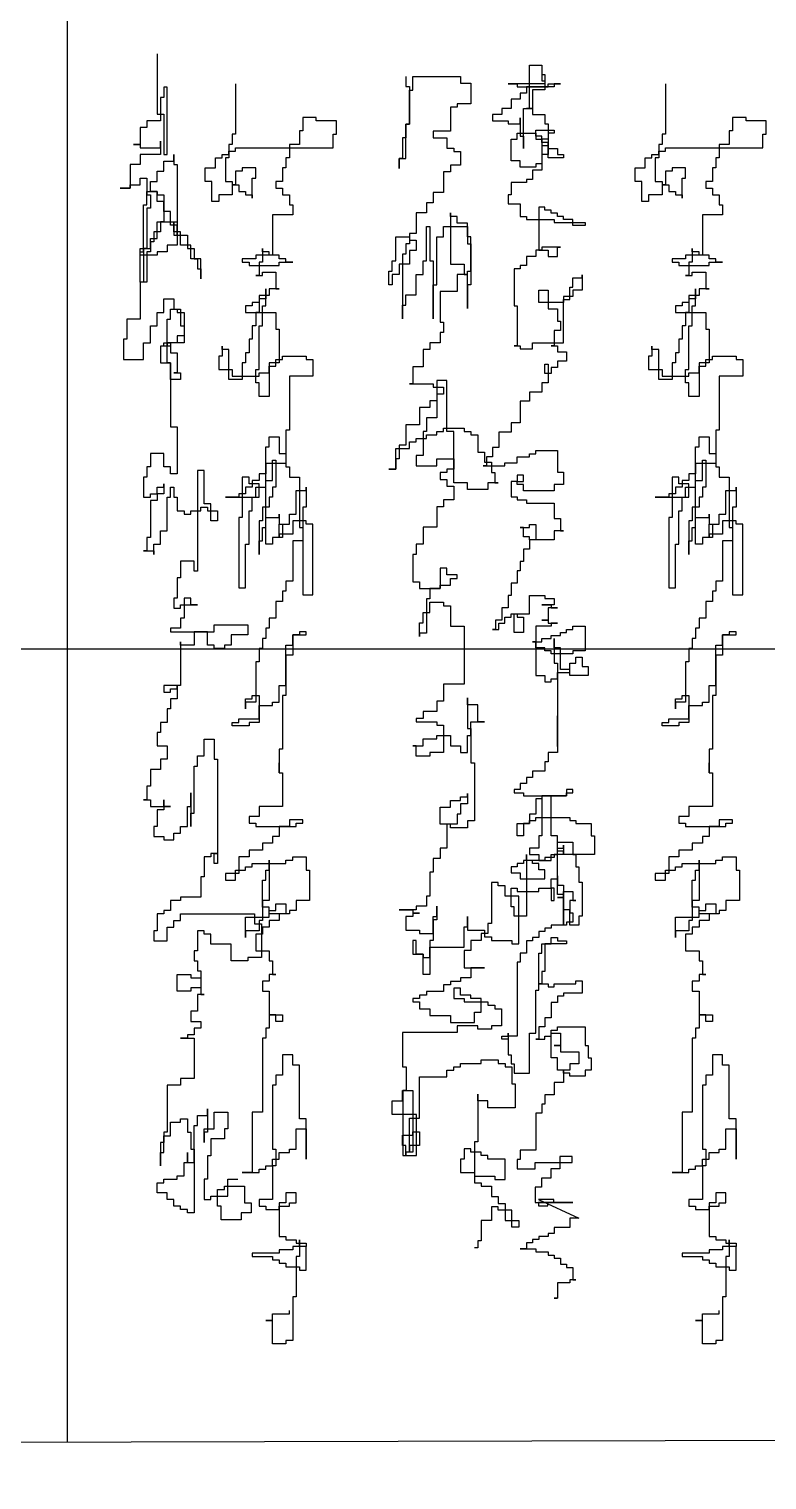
# Model space of a CAD drawing. Extents: x 225307 to 340959, y 27372 to 84205.
# Drawn here: x 324421 to 325383, y 73647 to 75539 of the extents above; entities that cross this region are included whole.
import ezdxf

# ---------------------------------------------------------------- set-up
doc = ezdxf.new("R2010")
doc.units = 0
doc.header["$MEASUREMENT"] = 0
doc.layers.get('0').update_dxf_attribs({"linetype": 'CONTINUOUS'})
doc.layers.add('PH', color=8, linetype='CONTINUOUS')
doc.layers.add('道路', color=3, linetype='CONTINUOUS')

msp = doc.modelspace()

# ---------------------------------------------------------------- linework, layer by layer
at = {"color": 251}
for points in [[(324587.9, 75506.7), (324587.9, 75427.9), (324596.7, 75427.9), (324596.7, 75375.3), (324601, 75375.3), (324601, 75462.9), (324596.7, 75462.9), (324596.7, 75449.8), (324592.3, 75449.8), (324592.3, 75419.1), (324574.7, 75419.1), (324574.7, 75410.3), (324566, 75410.3), (324566, 75388.4), (324557.2, 75388.4), (324566, 75388.4), (324566, 75384.1), (324592.3, 75384.1), (324592.3, 75392.8), (324592.3, 75375.3), (324566, 75375.3), (324566, 75362.2), (324552.8, 75362.2), (324552.8, 75331.5), (324539.7, 75331.5), (324552.8, 75331.5), (324552.8, 75335.9), (324566, 75335.9), (324566, 75344.6), (324574.7, 75344.6), (324574.7, 75322.7), (324579.1, 75322.7), (324579.1, 75305.2), (324574.7, 75305.2), (324574.7, 75252.7), (324570.3, 75252.7), (324570.3, 75208.9), (324566, 75208.9), (324566, 75248.3), (324570.3, 75248.3), (324570.3, 75309.6), (324574.7, 75309.6), (324574.7, 75327.1), (324579.1, 75327.1), (324579.1, 75340.3), (324587.9, 75340.3), (324587.9, 75353.4), (324596.7, 75353.4), (324596.7, 75366.5), (324609.8, 75366.5), (324609.8, 75375.3), (324609.8, 75362.2), (324614.2, 75362.2), (324614.2, 75257), (324601, 75257), (324601, 75248.3), (324587.9, 75248.3), (324587.9, 75243.9), (324566, 75243.9), (324566, 75252.7), (324579.1, 75252.7), (324579.1, 75265.8), (324587.9, 75265.8), (324587.9, 75287.7), (324614.2, 75287.7), (324614.2, 75270.2), (324627.3, 75270.2), (324627.3, 75252.7), (324636.1, 75252.7), (324636.1, 75239.5), (324640.5, 75239.5), (324640.5, 75226.4), (324644.9, 75226.4), (324644.9, 75213.2), (324644.9, 75239.5), (324631.7, 75239.5), (324631.7, 75257), (324618.6, 75257), (324618.6, 75274.6), (324609.8, 75274.6), (324609.8, 75287.7), (324609.8, 75270.2), (324614.2, 75270.2), (324614.2, 75283.3), (324605.4, 75283.3), (324605.4, 75300.8), (324596.7, 75300.8), (324596.7, 75314), (324587.9, 75314), (324587.9, 75327.1), (324579.1, 75327.1), (324587.9, 75327.1), (324587.9, 75322.7), (324596.7, 75322.7), (324596.7, 75287.7), (324592.3, 75287.7), (324592.3, 75274.6), (324583.5, 75274.6), (324583.5, 75261.4), (324579.1, 75261.4), (324579.1, 75248.3), (324574.7, 75248.3), (324574.7, 75208.9), (324566, 75208.9), (324566, 75160.7), (324548.4, 75160.7), (324548.4, 75134.4), (324544, 75134.4), (324544, 75108.1), (324570.3, 75108.1), (324570.3, 75130), (324579.1, 75130), (324579.1, 75151.9), (324587.9, 75151.9), (324587.9, 75169.4), (324596.7, 75169.4), (324596.7, 75187), (324609.8, 75187), (324609.8, 75173.8), (324618.6, 75173.8), (324618.6, 75151.9), (324623, 75151.9), (324623, 75138.8), (324614.2, 75138.8), (324614.2, 75130), (324605.4, 75130), (324605.4, 75125.6), (324596.7, 75125.6), (324596.7, 75130), (324605.4, 75130), (324605.4, 75116.9), (324614.2, 75116.9), (324614.2, 75090.6), (324609.8, 75090.6), (324618.6, 75090.6), (324618.6, 75081.8), (324605.4, 75081.8), (324605.4, 75103.7), (324601, 75103.7), (324601, 75160.7), (324605.4, 75160.7), (324605.4, 75173.8), (324614.2, 75173.8), (324614.2, 75169.4), (324623, 75169.4), (324623, 75130), (324601, 75130), (324601, 75125.6), (324592.3, 75125.6), (324592.3, 75103.7), (324605.4, 75103.7), (324605.4, 75020.5), (324614.2, 75020.5), (324614.2, 74959.2), (324605.4, 74959.2), (324605.4, 74968), (324596.7, 74968), (324596.7, 74985.5), (324579.1, 74985.5), (324579.1, 74968), (324574.7, 74968), (324574.7, 74954.8), (324570.3, 74954.8), (324570.3, 74928.5), (324579.1, 74928.5), (324579.1, 74932.9), (324587.9, 74932.9), (324587.9, 74941.7), (324596.7, 74941.7), (324596.7, 74946.1), (324596.7, 74932.9), (324587.9, 74932.9), (324587.9, 74924.2), (324579.1, 74924.2), (324579.1, 74876), (324574.7, 74876), (324574.7, 74858.5), (324570.3, 74858.5), (324583.5, 74858.5), (324583.5, 74854.1), (324583.5, 74867.2), (324592.3, 74867.2), (324592.3, 74884.7), (324601, 74884.7), (324601, 74928.5), (324605.4, 74928.5), (324605.4, 74941.7), (324609.8, 74941.7), (324609.8, 74928.5), (324614.2, 74928.5), (324614.2, 74911), (324623, 74911), (324623, 74906.6), (324631.7, 74906.6), (324631.7, 74911), (324644.9, 74911), (324644.9, 74915.4), (324653.6, 74915.4), (324653.6, 74911), (324666.8, 74911), (324666.8, 74897.9), (324658, 74897.9), (324658, 74919.8), (324649.3, 74919.8), (324649.3, 74963.6), (324640.5, 74963.6), (324640.5, 74832.2), (324636.1, 74832.2), (324636.1, 74845.3), (324618.6, 74845.3), (324618.6, 74823.4), (324614.2, 74823.4), (324614.2, 74797.1), (324609.8, 74797.1), (324609.8, 74784), (324618.6, 74784), (324618.6, 74788.4), (324640.5, 74788.4), (324631.7, 74788.4), (324631.7, 74797.1), (324623, 74797.1), (324623, 74770.9), (324618.6, 74770.9), (324618.6, 74757.7), (324605.4, 74757.7), (324605.4, 74753.3), (324662.4, 74753.3), (324662.4, 74762.1), (324706.2, 74762.1), (324706.2, 74749), (324684.3, 74749), (324684.3, 74735.8), (324675.6, 74735.8), (324675.6, 74731.4), (324662.4, 74731.4), (324662.4, 74735.8), (324653.6, 74735.8), (324653.6, 74753.3), (324636.1, 74753.3), (324636.1, 74735.8), (324618.6, 74735.8), (324618.6, 74740.2), (324618.6, 74683.3), (324596.7, 74683.3), (324596.7, 74674.5), (324605.4, 74674.5), (324605.4, 74678.9), (324614.2, 74678.9), (324614.2, 74683.3), (324614.2, 74665.7), (324605.4, 74665.7), (324605.4, 74652.6), (324601, 74652.6), (324601, 74635.1), (324592.3, 74635.1), (324592.3, 74621.9), (324587.9, 74621.9), (324587.9, 74604.4), (324601, 74604.4), (324601, 74586.9), (324592.3, 74586.9), (324592.3, 74573.8), (324579.1, 74573.8), (324579.1, 74551.9), (324574.7, 74551.9), (324574.7, 74534.3), (324570.3, 74534.3), (324579.1, 74534.3), (324579.1, 74525.6), (324605.4, 74525.6), (324596.7, 74525.6), (324596.7, 74534.3), (324596.7, 74521.2), (324587.9, 74521.2), (324587.9, 74499.3), (324583.5, 74499.3), (324583.5, 74486.2), (324596.7, 74486.2), (324596.7, 74481.8), (324609.8, 74481.8), (324609.8, 74490.5), (324618.6, 74490.5), (324618.6, 74499.3), (324627.3, 74499.3), (324627.3, 74525.6), (324631.7, 74525.6), (324631.7, 74543.1), (324631.7, 74499.3), (324631.7, 74516.8), (324636.1, 74516.8), (324636.1, 74578.1), (324640.5, 74578.1), (324640.5, 74591.3), (324649.3, 74591.3), (324649.3, 74613.2), (324662.4, 74613.2), (324662.4, 74586.9), (324666.8, 74586.9), (324666.8, 74451.1), (324662.4, 74451.1), (324662.4, 74464.3), (324666.8, 74464.3), (324658, 74464.3), (324658, 74459.9), (324649.3, 74459.9), (324649.3, 74433.6), (324644.9, 74433.6), (324644.9, 74407.3), (324618.6, 74407.3), (324618.6, 74402.9), (324605.4, 74402.9), (324605.4, 74389.8), (324596.7, 74389.8), (324596.7, 74385.4), (324587.9, 74385.4), (324587.9, 74363.5), (324583.5, 74363.5), (324583.5, 74350.4), (324601, 74350.4), (324601, 74367.9), (324609.8, 74367.9), (324609.8, 74376.7), (324618.6, 74376.7), (324618.6, 74385.4), (324715, 74385.4), (324715, 74372.3), (324723.8, 74372.3), (324723.8, 74328.5), (324706.2, 74328.5), (324706.2, 74324.1), (324684.3, 74324.1), (324684.3, 74346), (324658, 74346), (324658, 74359.1), (324649.3, 74359.1), (324649.3, 74363.5), (324640.5, 74363.5), (324640.5, 74337.2), (324636.1, 74337.2), (324636.1, 74324.1), (324640.5, 74324.1), (324640.5, 74311), (324644.9, 74311), (324644.9, 74289.1), (324631.7, 74289.1), (324631.7, 74284.7), (324614.2, 74284.7), (324614.2, 74306.6), (324631.7, 74306.6), (324631.7, 74302.2), (324644.9, 74302.2), (324644.9, 74280.3), (324649.3, 74280.3), (324640.5, 74280.3), (324640.5, 74258.4), (324631.7, 74258.4), (324631.7, 74245.3), (324644.9, 74245.3), (324644.9, 74236.5), (324636.1, 74236.5), (324636.1, 74227.7), (324627.3, 74227.7), (324627.3, 74223.4), (324618.6, 74223.4), (324636.1, 74223.4), (324636.1, 74170.8), (324618.6, 74170.8), (324618.6, 74162), (324601, 74162), (324601, 74100.7), (324596.7, 74100.7), (324596.7, 74087.6), (324592.3, 74087.6), (324592.3, 74056.9), (324592.3, 74074.4), (324596.7, 74074.4), (324596.7, 74096.3), (324605.4, 74096.3), (324605.4, 74113.9), (324618.6, 74113.9), (324618.6, 74118.2), (324627.3, 74118.2), (324627.3, 74100.7), (324631.7, 74100.7), (324631.7, 74078.8), (324636.1, 74078.8), (324636.1, 73995.6), (324627.3, 73995.6), (324627.3, 74000), (324618.6, 74000), (324618.6, 74004.4), (324609.8, 74004.4), (324609.8, 74013.1), (324601, 74013.1), (324601, 74021.9), (324587.9, 74021.9), (324587.9, 74035), (324596.7, 74035), (324596.7, 74039.4), (324614.2, 74039.4), (324614.2, 74043.8), (324623, 74043.8), (324623, 74061.3), (324627.3, 74061.3), (324627.3, 74074.4), (324627.3, 74061.3), (324636.1, 74061.3), (324636.1, 74109.5), (324640.5, 74109.5), (324640.5, 74122.6), (324653.6, 74122.6), (324653.6, 74131.4), (324653.6, 74100.7), (324649.3, 74100.7), (324649.3, 74087.6), (324649.3, 74105.1), (324662.4, 74105.1), (324662.4, 74127), (324679.9, 74127), (324679.9, 74105.1), (324675.6, 74105.1), (324675.6, 74092), (324658, 74092), (324658, 74070.1), (324653.6, 74070.1), (324653.6, 74039.4), (324649.3, 74039.4), (324649.3, 74013.1), (324658, 74013.1), (324658, 74017.5), (324666.8, 74017.5), (324666.8, 74026.3), (324675.6, 74026.3), (324675.6, 74030.6), (324701.9, 74030.6), (324701.9, 74008.7), (324710.6, 74008.7), (324710.6, 73995.6), (324697.5, 73995.6), (324697.5, 73986.8), (324671.2, 73986.8), (324671.2, 74004.4), (324666.8, 74004.4), (324666.8, 74017.5), (324679.9, 74017.5), (324679.9, 74039.4), (324693.1, 74039.4)], [(325089.5, 75491.6), (325089.5, 75479.5), (325093.5, 75479.5), (325093.5, 75467.5), (325045.3, 75467.5), (325057.3, 75467.5), (325057.3, 75463.5), (325097.5, 75463.5), (325097.5, 75467.5), (325113.6, 75467.5), (325105.6, 75467.5), (325105.6, 75463.5), (325069.4, 75463.5), (325069.4, 75455.4), (325061.3, 75455.4), (325061.3, 75447.4), (325049.3, 75447.4), (325049.3, 75435.3), (325037.2, 75435.3), (325037.2, 75427.3), (325025.1, 75427.3), (325025.1, 75419.3), (325045.3, 75419.3), (325045.3, 75415.2), (325061.3, 75415.2), (325061.3, 75423.3), (325061.3, 75399.2), (325065.4, 75399.2), (325065.4, 75383.1), (325065.4, 75435.3), (325073.4, 75435.3), (325073.4, 75491.6), (325089.5, 75491.6), (325089.5, 75471.5), (325093.5, 75471.5), (325093.5, 75459.4), (325077.4, 75459.4), (325077.4, 75435.3), (325069.4, 75435.3), (325077.4, 75435.3), (325077.4, 75427.3), (325093.5, 75427.3), (325093.5, 75415.2), (325097.5, 75415.2), (325097.5, 75375.1), (325089.5, 75375.1), (325089.5, 75363), (325081.4, 75363), (325081.4, 75359), (325061.3, 75359), (325061.3, 75367), (325049.3, 75367), (325049.3, 75395.2), (325057.3, 75395.2), (325057.3, 75403.2), (325081.4, 75403.2), (325081.4, 75395.2), (325089.5, 75395.2), (325089.5, 75387.1), (325097.5, 75387.1), (325097.5, 75383.1), (325109.6, 75383.1), (325109.6, 75375.1), (325117.6, 75375.1), (325117.6, 75371.1), (325097.5, 75371.1), (325097.5, 75391.1), (325089.5, 75391.1), (325089.5, 75399.2), (325081.4, 75399.2), (325081.4, 75407.2), (325105.6, 75407.2), (325105.6, 75403.2), (325097.5, 75403.2), (325097.5, 75395.2), (325089.5, 75395.2), (325089.5, 75355), (325077.4, 75355), (325077.4, 75342.9), (325069.4, 75342.9), (325069.4, 75338.9), (325049.3, 75338.9), (325049.3, 75322.8), (325045.3, 75322.8), (325045.3, 75310.8), (325061.3, 75310.8), (325061.3, 75294.7), (325069.4, 75294.7), (325069.4, 75290.7), (325105.6, 75290.7), (325105.6, 75286.7), (325145.8, 75286.7), (325145.8, 75282.7), (325129.7, 75282.7), (325129.7, 75290.7), (325117.6, 75290.7), (325117.6, 75294.7), (325109.6, 75294.7), (325109.6, 75298.7), (325101.6, 75298.7), (325101.6, 75302.7), (325093.5, 75302.7), (325093.5, 75306.8), (325085.5, 75306.8), (325085.5, 75250.5), (325097.5, 75250.5), (325097.5, 75242.5), (325109.6, 75242.5), (325109.6, 75254.5), (325113.6, 75254.5), (325089.5, 75254.5), (325089.5, 75250.5), (325081.4, 75250.5), (325081.4, 75242.5), (325069.4, 75242.5), (325069.4, 75230.4), (325061.3, 75230.4), (325061.3, 75226.4), (325053.3, 75226.4), (325053.3, 75178.2), (325057.3, 75178.2), (325057.3, 75126), (325053.3, 75126), (325061.3, 75126), (325061.3, 75121.9), (325077.4, 75121.9), (325077.4, 75130), (325117.6, 75130), (325117.6, 75186.2), (325125.7, 75186.2), (325125.7, 75202.3), (325129.7, 75202.3), (325129.7, 75214.4), (325141.8, 75214.4), (325141.8, 75218.4), (325141.8, 75198.3), (325129.7, 75198.3), (325129.7, 75190.2), (325117.6, 75190.2), (325117.6, 75182.2), (325085.5, 75182.2), (325085.5, 75198.3), (325097.5, 75198.3), (325097.5, 75174.2), (325109.6, 75174.2), (325109.6, 75158.1), (325113.6, 75158.1), (325113.6, 75146), (325105.6, 75146), (325105.6, 75126), (325101.6, 75126), (325109.6, 75126), (325109.6, 75117.9), (325121.7, 75117.9), (325121.7, 75105.9), (325109.6, 75105.9), (325109.6, 75097.8), (325101.6, 75097.8), (325101.6, 75089.8), (325093.5, 75089.8), (325093.5, 75101.8), (325097.5, 75101.8), (325097.5, 75077.7), (325089.5, 75077.7), (325089.5, 75065.7), (325073.4, 75065.7), (325073.4, 75053.6), (325061.3, 75053.6), (325061.3, 75025.5), (325049.3, 75025.5), (325049.3, 75013.5), (325033.2, 75013.5), (325033.2, 74993.4), (325025.1, 74993.4), (325025.1, 74981.3), (325017.1, 74981.3), (325017.1, 74969.3), (325013.1, 74969.3), (325041.2, 74969.3), (325041.2, 74973.3), (325057.3, 74973.3), (325057.3, 74981.3), (325073.4, 74981.3), (325073.4, 74985.3), (325081.4, 74985.3), (325081.4, 74989.3), (325109.6, 74989.3), (325109.6, 74961.2), (325117.6, 74961.2), (325117.6, 74945.1), (325105.6, 74945.1), (325105.6, 74937.1), (325065.4, 74937.1), (325065.4, 74945.1), (325057.3, 74945.1), (325057.3, 74949.2), (325065.4, 74949.2), (325065.4, 74957.2), (325057.3, 74957.2), (325057.3, 74949.2), (325049.3, 74949.2), (325049.3, 74929.1), (325057.3, 74929.1), (325057.3, 74925.1), (325069.4, 74925.1), (325069.4, 74921), (325105.6, 74921), (325105.6, 74901), (325113.6, 74901), (325113.6, 74884.9), (325117.6, 74884.9), (325105.6, 74884.9), (325105.6, 74872.8), (325073.4, 74872.8), (325073.4, 74876.8), (325065.4, 74876.8), (325065.4, 74888.9), (325061.3, 74888.9), (325073.4, 74888.9), (325073.4, 74892.9), (325081.4, 74892.9), (325081.4, 74872.8), (325073.4, 74872.8), (325073.4, 74860.8), (325065.4, 74860.8), (325065.4, 74844.7), (325061.3, 74844.7), (325061.3, 74832.6), (325057.3, 74832.6), (325057.3, 74816.6), (325049.3, 74816.6), (325049.3, 74800.5), (325045.3, 74800.5), (325045.3, 74784.4), (325037.2, 74784.4), (325037.2, 74768.4), (325029.2, 74768.4), (325029.2, 74756.3), (325025.1, 74756.3), (325033.2, 74756.3), (325033.2, 74764.3), (325041.2, 74764.3), (325041.2, 74772.4), (325049.3, 74772.4), (325049.3, 74776.4), (325057.3, 74776.4), (325057.3, 74772.4), (325065.4, 74772.4), (325065.4, 74752.3), (325053.3, 74752.3), (325053.3, 74776.4), (325073.4, 74776.4), (325073.4, 74800.5), (325093.5, 74800.5), (325093.5, 74796.5), (325105.6, 74796.5), (325105.6, 74788.4), (325089.5, 74788.4), (325101.6, 74788.4), (325101.6, 74784.4), (325109.6, 74784.4), (325097.5, 74784.4), (325097.5, 74768.4), (325089.5, 74768.4), (325097.5, 74768.4), (325097.5, 74764.3), (325109.6, 74764.3), (325101.6, 74764.3), (325101.6, 74760.3), (325081.4, 74760.3), (325081.4, 74740.2), (325077.4, 74740.2), (325089.5, 74740.2), (325089.5, 74744.3), (325101.6, 74744.3), (325101.6, 74748.3), (325113.6, 74748.3), (325113.6, 74752.3), (325121.7, 74752.3), (325121.7, 74756.3), (325129.7, 74756.3), (325129.7, 74760.3), (325145.8, 74760.3), (325145.8, 74728.2), (325129.7, 74728.2), (325129.7, 74724.2), (325101.6, 74724.2), (325101.6, 74728.2), (325093.5, 74728.2), (325093.5, 74732.2), (325081.4, 74732.2), (325081.4, 74740.2), (325081.4, 74696), (325093.5, 74696), (325093.5, 74688), (325101.6, 74688), (325101.6, 74692), (325109.6, 74692), (325109.6, 74700.1), (325125.7, 74700.1), (325125.7, 74712.1), (325133.7, 74712.1), (325133.7, 74720.1), (325141.8, 74720.1), (325141.8, 74708.1), (325149.8, 74708.1), (325149.8, 74696), (325125.7, 74696), (325125.7, 74704.1), (325113.6, 74704.1), (325113.6, 74732.2), (325105.6, 74732.2), (325105.6, 74744.3), (325105.6, 74712.1), (325109.6, 74712.1), (325109.6, 74603.6), (325109.6, 74643.8), (325109.6, 74595.6), (325097.5, 74595.6), (325097.5, 74583.5), (325093.5, 74583.5), (325093.5, 74571.5), (325077.4, 74571.5), (325077.4, 74563.4), (325069.4, 74563.4), (325069.4, 74555.4), (325061.3, 74555.4), (325061.3, 74547.4), (325053.3, 74547.4), (325053.3, 74543.4), (325065.4, 74543.4), (325065.4, 74539.3), (325121.7, 74539.3), (325121.7, 74543.4), (325129.7, 74543.4), (325129.7, 74547.4), (325121.7, 74547.4), (325121.7, 74539.3), (325089.5, 74539.3), (325089.5, 74535.3), (325081.4, 74535.3), (325081.4, 74515.2), (325073.4, 74515.2), (325073.4, 74503.2), (325065.4, 74503.2), (325065.4, 74487.1), (325057.3, 74487.1), (325057.3, 74503.2), (325073.4, 74503.2), (325073.4, 74507.2), (325081.4, 74507.2), (325081.4, 74511.2), (325125.7, 74511.2), (325125.7, 74507.2), (325133.7, 74507.2), (325133.7, 74503.2), (325153.8, 74503.2), (325153.8, 74487.1), (325157.9, 74487.1), (325157.9, 74463), (325117.6, 74463), (325117.6, 74467), (325109.6, 74467), (325109.6, 74487.1), (325101.6, 74487.1), (325101.6, 74539.3), (325089.5, 74539.3), (325089.5, 74487.1), (325085.5, 74487.1), (325085.5, 74471), (325073.4, 74471), (325073.4, 74463), (325085.5, 74463), (325085.5, 74455), (325101.6, 74455), (325101.6, 74463), (325109.6, 74463), (325109.6, 74471), (325117.6, 74471), (325117.6, 74475), (325117.6, 74463), (325105.6, 74463), (325105.6, 74459), (325093.5, 74459), (325093.5, 74455), (325065.4, 74455), (325065.4, 74450.9), (325057.3, 74450.9), (325057.3, 74446.9), (325049.3, 74446.9), (325049.3, 74438.9), (325061.3, 74438.9), (325061.3, 74430.9), (325093.5, 74430.9), (325093.5, 74442.9), (325085.5, 74442.9), (325085.5, 74450.9), (325077.4, 74450.9), (325077.4, 74455), (325069.4, 74455), (325069.4, 74463), (325069.4, 74382.6), (325053.3, 74382.6), (325053.3, 74394.7), (325049.3, 74394.7), (325049.3, 74418.8), (325057.3, 74418.8), (325057.3, 74414.8), (325085.5, 74414.8), (325085.5, 74418.8), (325101.6, 74418.8), (325101.6, 74402.7), (325105.6, 74402.7), (325105.6, 74418.8), (325101.6, 74418.8), (325101.6, 74430.9), (325109.6, 74430.9), (325109.6, 74434.9), (325109.6, 74422.8), (325117.6, 74422.8), (325117.6, 74370.6), (325117.6, 74410.8), (325109.6, 74410.8), (325109.6, 74479.1), (325129.7, 74479.1), (325129.7, 74463), (325133.7, 74463), (325133.7, 74446.9), (325137.7, 74446.9), (325137.7, 74426.8), (325141.8, 74426.8), (325141.8, 74382.6), (325137.7, 74382.6), (325137.7, 74370.6), (325125.7, 74370.6), (325125.7, 74390.7), (325117.6, 74390.7), (325117.6, 74406.7), (325109.6, 74406.7), (325117.6, 74406.7), (325117.6, 74414.8), (325129.7, 74414.8), (325129.7, 74402.7), (325133.7, 74402.7), (325125.7, 74402.7), (325125.7, 74386.7), (325129.7, 74386.7), (325129.7, 74374.6), (325121.7, 74374.6), (325121.7, 74370.6), (325101.6, 74370.6), (325101.6, 74366.6), (325093.5, 74366.6), (325093.5, 74362.5), (325085.5, 74362.5), (325085.5, 74354.5), (325077.4, 74354.5), (325077.4, 74350.5), (325069.4, 74350.5), (325069.4, 74334.4), (325061.3, 74334.4), (325061.3, 74322.4), (325057.3, 74322.4), (325057.3, 74225.9), (325045.3, 74225.9), (325045.3, 74221.9), (325037.2, 74221.9), (325037.2, 74225.9), (325045.3, 74225.9), (325045.3, 74230), (325045.3, 74201.8), (325049.3, 74201.8), (325049.3, 74189.8), (325053.3, 74189.8), (325053.3, 74177.7), (325073.4, 74177.7), (325073.4, 74230), (325081.4, 74230), (325081.4, 74286.2), (325085.5, 74286.2), (325085.5, 74334.4), (325089.5, 74334.4), (325089.5, 74346.5), (325101.6, 74346.5), (325101.6, 74354.5), (325109.6, 74354.5), (325109.6, 74350.5), (325121.7, 74350.5), (325121.7, 74346.5), (325093.5, 74346.5), (325093.5, 74310.3), (325089.5, 74310.3), (325089.5, 74294.2), (325085.5, 74294.2), (325097.5, 74294.2), (325097.5, 74290.2), (325105.6, 74290.2), (325105.6, 74294.2), (325133.7, 74294.2), (325133.7, 74298.3), (325141.8, 74298.3), (325141.8, 74282.2), (325117.6, 74282.2), (325117.6, 74278.2), (325109.6, 74278.2), (325109.6, 74270.1), (325101.6, 74270.1), (325101.6, 74250), (325093.5, 74250), (325093.5, 74238), (325085.5, 74238), (325085.5, 74221.9), (325081.4, 74221.9), (325093.5, 74221.9), (325093.5, 74225.9), (325101.6, 74225.9), (325101.6, 74234), (325109.6, 74234), (325109.6, 74238), (325145.8, 74238), (325145.8, 74213.9), (325149.8, 74213.9), (325149.8, 74197.8), (325153.8, 74197.8), (325153.8, 74181.7), (325145.8, 74181.7), (325145.8, 74173.7), (325125.7, 74173.7), (325125.7, 74177.7), (325117.6, 74177.7), (325117.6, 74181.7), (325109.6, 74181.7), (325109.6, 74197.8), (325101.6, 74197.8), (325101.6, 74230), (325113.6, 74230), (325113.6, 74213.9), (325105.6, 74213.9), (325113.6, 74213.9), (325113.6, 74205.8), (325137.7, 74205.8), (325137.7, 74189.8), (325125.7, 74189.8), (325125.7, 74181.7), (325117.6, 74181.7), (325117.6, 74165.7), (325105.6, 74165.7), (325105.6, 74149.6), (325093.5, 74149.6), (325093.5, 74137.5), (325089.5, 74137.5), (325089.5, 74125.5), (325081.4, 74125.5), (325081.4, 74077.3), (325061.3, 74077.3), (325061.3, 74065.2), (325057.3, 74065.2), (325057.3, 74053.2), (325080.9, 74053.2), (325080.9, 74061.2), (325129.1, 74061.2), (325129.1, 74069.2), (325113, 74069.2), (325113, 74053.2), (325101, 74053.2), (325101, 74041.1), (325088.9, 74041.1), (325088.9, 74029.1), (325080.9, 74029.1), (325080.9, 74009), (325129.7, 74009), (325084.9, 74009), (325084.9, 74004.9), (325097, 74004.9), (325097, 74009), (325105, 74009), (325105, 74013), (325084.9, 74013), (325137.7, 73988.9), (325125.7, 73988.9), (325125.7, 73976.8), (325105.6, 73976.8), (325105.6, 73968.8), (325097.5, 73968.8), (325097.5, 73964.8), (325085.5, 73964.8), (325085.5, 73960.8), (325077.4, 73960.8), (325077.4, 73956.7), (325069.4, 73956.7), (325069.4, 73948.7), (325061.3, 73948.7), (325081.4, 73948.7), (325081.4, 73944.7), (325097.5, 73944.7), (325097.5, 73940.7), (325105.6, 73940.7), (325105.6, 73936.6), (325113.6, 73936.6), (325113.6, 73928.6), (325121.7, 73928.6), (325121.7, 73924.6), (325129.7, 73924.6), (325129.7, 73908.5), (325133.7, 73908.5), (325125.7, 73908.5), (325125.7, 73904.5), (325109.6, 73904.5), (325109.6, 73884.4), (325105.6, 73884.4), (325109.6, 73884.4)], [(324690.1, 75467.3), (324690.1, 75401.6), (324685.7, 75401.6), (324685.7, 75388.4), (324681.3, 75388.4), (324681.3, 75370.9), (324677, 75370.9), (324677, 75340.3), (324685.7, 75340.3), (324685.7, 75335.9), (324694.5, 75335.9), (324694.5, 75327.1), (324703.3, 75327.1), (324703.3, 75322.7), (324712, 75322.7), (324712, 75318.4), (324712, 75344.6), (324716.4, 75344.6), (324716.4, 75357.8), (324698.9, 75357.8), (324698.9, 75353.4), (324690.1, 75353.4), (324690.1, 75335.9), (324685.7, 75335.9), (324685.7, 75322.7), (324668.2, 75322.7), (324668.2, 75314), (324659.4, 75314), (324659.4, 75340.3), (324650.7, 75340.3), (324650.7, 75357.8), (324663.8, 75357.8), (324663.8, 75370.9), (324672.6, 75370.9), (324672.6, 75375.3), (324681.3, 75375.3), (324681.3, 75379.7), (324690.1, 75379.7), (324690.1, 75384.1), (324817.2, 75384.1), (324817.2, 75401.6), (324821.6, 75401.6), (324821.6, 75419.1), (324795.3, 75419.1), (324795.3, 75423.5), (324777.8, 75423.5), (324777.8, 75406), (324773.4, 75406), (324773.4, 75388.4), (324760.3, 75388.4), (324760.3, 75370.9), (324755.9, 75370.9), (324755.9, 75357.8), (324751.5, 75357.8), (324751.5, 75340.3), (324742.7, 75340.3), (324742.7, 75331.5), (324751.5, 75331.5), (324751.5, 75322.7), (324760.3, 75322.7), (324760.3, 75309.6), (324764.6, 75309.6), (324764.6, 75296.5), (324738.3, 75296.5), (324738.3, 75243.9), (324716.4, 75243.9), (324716.4, 75239.5), (324698.9, 75239.5), (324698.9, 75235.1), (324707.7, 75235.1), (324707.7, 75230.8), (324747.1, 75230.8), (324747.1, 75235.1), (324764.6, 75235.1), (324755.9, 75235.1), (324755.9, 75239.5), (324747.1, 75239.5), (324747.1, 75243.9), (324734, 75243.9), (324734, 75248.3), (324725.2, 75248.3), (324725.2, 75252.7), (324725.2, 75235.1), (324720.8, 75235.1), (324720.8, 75217.6), (324716.4, 75217.6), (324725.2, 75217.6), (324725.2, 75222), (324742.7, 75222), (324742.7, 75200.1), (324747.1, 75200.1), (324734, 75200.1), (324734, 75191.3), (324720.8, 75191.3), (324720.8, 75182.6), (324712, 75182.6), (324712, 75178.2), (324703.3, 75178.2), (324703.3, 75169.4), (324742.7, 75169.4), (324742.7, 75147.5), (324747.1, 75147.5), (324747.1, 75103.7), (324734, 75103.7), (324734, 75059.9), (324720.8, 75059.9), (324720.8, 75077.5), (324716.4, 75077.5), (324716.4, 75095), (324720.8, 75095), (324720.8, 75151.9), (324725.2, 75151.9), (324725.2, 75178.2), (324729.6, 75178.2), (324729.6, 75200.1), (324729.6, 75187), (324720.8, 75187), (324720.8, 75169.4), (324716.4, 75169.4), (324716.4, 75151.9), (324712, 75151.9), (324712, 75134.4), (324707.7, 75134.4), (324707.7, 75116.9), (324703.3, 75116.9), (324703.3, 75103.7), (324698.9, 75103.7), (324698.9, 75081.8), (324681.3, 75081.8), (324681.3, 75121.3), (324672.6, 75121.3), (324672.6, 75125.6), (324672.6, 75112.5), (324668.2, 75112.5), (324668.2, 75095), (324685.7, 75095), (324685.7, 75086.2), (324720.8, 75086.2), (324720.8, 75090.6), (324734, 75090.6), (324734, 75099.4), (324742.7, 75099.4), (324742.7, 75108.1), (324751.5, 75108.1), (324751.5, 75112.5), (324782.2, 75112.5), (324782.2, 75108.1), (324790.9, 75108.1), (324790.9, 75086.2), (324760.3, 75086.2), (324760.3, 75016.1), (324755.9, 75016.1), (324755.9, 74972.3), (324729.6, 74972.3), (324729.6, 74959.2), (324720.8, 74959.2), (324720.8, 74950.4), (324712, 74950.4), (324712, 74941.7), (324703.3, 74941.7), (324703.3, 74932.9), (324694.5, 74932.9), (324694.5, 74928.5), (324677, 74928.5), (324720.8, 74928.5), (324720.8, 74946.1), (324707.7, 74946.1), (324707.7, 74954.8), (324698.9, 74954.8), (324698.9, 74902.3), (324694.5, 74902.3), (324694.5, 74810.3), (324703.3, 74810.3), (324703.3, 74867.2), (324707.7, 74867.2), (324707.7, 74911), (324712, 74911), (324712, 74928.5), (324716.4, 74928.5), (324716.4, 74941.7), (324729.6, 74941.7), (324729.6, 74950.4), (324738.3, 74950.4), (324738.3, 74976.7), (324742.7, 74976.7), (324742.7, 74941.7), (324738.3, 74941.7), (324738.3, 74928.5), (324734, 74928.5), (324734, 74915.4), (324725.2, 74915.4), (324725.2, 74897.9), (324720.8, 74897.9), (324720.8, 74854.1), (324720.8, 74871.6), (324725.2, 74871.6), (324725.2, 74889.1), (324729.6, 74889.1), (324729.6, 74902.3), (324747.1, 74902.3), (324747.1, 74906.6), (324747.1, 74893.5), (324751.5, 74893.5), (324751.5, 74876), (324738.3, 74876), (324738.3, 74867.2), (324729.6, 74867.2), (324729.6, 74994.2), (324734, 74994.2), (324734, 75007.4), (324747.1, 75007.4), (324747.1, 74985.5), (324755.9, 74985.5), (324755.9, 74968), (324760.3, 74968), (324760.3, 74954.8), (324773.4, 74954.8), (324773.4, 74889.1), (324777.8, 74889.1), (324777.8, 74801.5), (324790.9, 74801.5), (324790.9, 74893.5), (324782.2, 74893.5), (324782.2, 74897.9), (324764.6, 74897.9), (324764.6, 74880.4), (324747.1, 74880.4), (324747.1, 74876), (324747.1, 74893.5), (324760.3, 74893.5), (324760.3, 74906.6), (324769, 74906.6), (324769, 74937.3), (324782.2, 74937.3), (324782.2, 74941.7), (324782.2, 74915.4), (324777.8, 74915.4), (324777.8, 74871.6), (324764.6, 74871.6), (324764.6, 74819), (324755.9, 74819), (324755.9, 74805.9), (324751.5, 74805.9), (324751.5, 74792.8), (324742.7, 74792.8), (324742.7, 74770.9), (324734, 74770.9), (324734, 74757.7), (324729.6, 74757.7), (324729.6, 74744.6), (324725.2, 74744.6), (324725.2, 74731.4), (324720.8, 74731.4), (324720.8, 74713.9), (324716.4, 74713.9), (324716.4, 74661.4), (324703.3, 74661.4), (324703.3, 74652.6), (324703.3, 74665.7), (324712, 74665.7), (324712, 74670.1), (324720.8, 74670.1), (324720.8, 74635.1), (324707.7, 74635.1), (324707.7, 74630.7), (324685.7, 74630.7), (324685.7, 74635.1), (324694.5, 74635.1), (324694.5, 74639.5), (324720.8, 74639.5), (324720.8, 74657), (324738.3, 74657), (324738.3, 74661.4), (324747.1, 74661.4), (324747.1, 74683.3), (324755.9, 74683.3), (324755.9, 74735.8), (324764.6, 74735.8), (324764.6, 74749), (324782.2, 74749), (324782.2, 74753.3), (324773.4, 74753.3), (324773.4, 74749), (324764.6, 74749), (324764.6, 74722.7), (324755.9, 74722.7), (324755.9, 74670.1), (324751.5, 74670.1), (324751.5, 74600), (324747.1, 74600), (324747.1, 74569.4), (324747.1, 74582.5), (324747.1, 74569.4), (324751.5, 74569.4), (324751.5, 74525.6), (324720.8, 74525.6), (324720.8, 74512.4), (324707.7, 74512.4), (324707.7, 74503.7), (324716.4, 74503.7), (324716.4, 74499.3), (324769, 74499.3), (324769, 74503.7), (324777.8, 74503.7), (324777.8, 74508.1), (324760.3, 74508.1), (324760.3, 74499.3), (324747.1, 74499.3), (324747.1, 74486.2), (324738.3, 74486.2), (324738.3, 74477.4), (324725.2, 74477.4), (324725.2, 74468.6), (324707.7, 74468.6), (324707.7, 74459.9), (324694.5, 74459.9), (324694.5, 74438), (324677, 74438), (324677, 74429.2), (324690.1, 74429.2), (324690.1, 74442.4), (324703.3, 74442.4), (324703.3, 74446.7), (324712, 74446.7), (324712, 74451.1), (324755.9, 74451.1), (324755.9, 74455.5), (324764.6, 74455.5), (324764.6, 74459.9), (324782.2, 74459.9), (324782.2, 74442.4), (324786.6, 74442.4), (324786.6, 74402.9), (324769, 74402.9), (324769, 74389.8), (324760.3, 74389.8), (324760.3, 74385.4), (324734, 74385.4), (324734, 74394.2), (324725.2, 74394.2), (324725.2, 74429.2), (324729.6, 74429.2), (324729.6, 74442.4), (324734, 74442.4), (324734, 74455.5), (324734, 74402.9), (324725.2, 74402.9), (324725.2, 74376.7), (324720.8, 74376.7), (324720.8, 74363.5), (324703.3, 74363.5), (324703.3, 74354.8), (324703.3, 74381), (324734, 74381), (324734, 74389.8), (324742.7, 74389.8), (324742.7, 74398.6), (324755.9, 74398.6), (324755.9, 74385.4), (324747.1, 74385.4), (324747.1, 74376.7), (324734, 74376.7), (324734, 74367.9), (324725.2, 74367.9), (324725.2, 74359.1), (324716.4, 74359.1), (324716.4, 74337.2), (324734, 74337.2), (324734, 74324.1), (324738.3, 74324.1), (324738.3, 74306.6), (324742.7, 74306.6), (324734, 74306.6), (324734, 74297.8), (324725.2, 74297.8), (324725.2, 74284.7), (324734, 74284.7), (324734, 74254), (324751.5, 74254), (324751.5, 74245.3), (324742.7, 74245.3), (324742.7, 74254), (324734, 74254), (324734, 74236.5), (324729.6, 74236.5), (324729.6, 74223.4), (324725.2, 74223.4), (324725.2, 74127), (324712, 74127), (324712, 74048.2), (324698.9, 74048.2), (324720.8, 74048.2), (324720.8, 74052.5), (324729.6, 74052.5), (324729.6, 74056.9), (324738.3, 74056.9), (324738.3, 74065.7), (324747.1, 74065.7), (324747.1, 74074.4), (324760.3, 74074.4), (324760.3, 74078.8), (324769, 74078.8), (324769, 74105.1), (324782.2, 74105.1), (324782.2, 74065.7), (324782.2, 74118.2), (324773.4, 74118.2), (324773.4, 74188.3), (324764.6, 74188.3), (324764.6, 74201.5), (324751.5, 74201.5), (324751.5, 74175.2), (324742.7, 74175.2), (324742.7, 74162), (324738.3, 74162), (324738.3, 74078.8), (324742.7, 74078.8), (324742.7, 74056.9), (324738.3, 74056.9), (324738.3, 74013.1), (324720.8, 74013.1), (324720.8, 74004.4), (324729.6, 74004.4), (324729.6, 74000), (324747.1, 74000), (324747.1, 74004.4), (324760.3, 74004.4), (324760.3, 74008.7), (324769, 74008.7), (324769, 74021.9), (324755.9, 74021.9), (324755.9, 74008.7), (324747.1, 74008.7), (324747.1, 73964.9), (324755.9, 73964.9), (324755.9, 73960.6), (324769, 73960.6), (324769, 73956.2), (324782.2, 73956.2), (324782.2, 73951.8), (324764.6, 73951.8), (324764.6, 73947.4), (324747.1, 73947.4), (324747.1, 73943), (324712, 73943), (324712, 73938.7), (324738.3, 73938.7), (324738.3, 73934.3), (324747.1, 73934.3), (324747.1, 73929.9), (324755.9, 73929.9), (324755.9, 73925.5), (324773.4, 73925.5), (324773.4, 73921.1), (324782.2, 73921.1), (324782.2, 73951.8), (324773.4, 73951.8), (324773.4, 73960.6), (324773.4, 73938.7), (324769, 73938.7), (324769, 73886.1), (324764.6, 73886.1), (324764.6, 73829.2), (324755.9, 73829.2), (324755.9, 73824.8), (324738.3, 73824.8), (324738.3, 73855.4), (324729.6, 73855.4), (324738.3, 73855.4), (324738.3, 73864.2), (324760.3, 73864.2), (324760.3, 73868.6)], [(324912.2, 75477.1), (324912.2, 75463.8), (324916.7, 75463.8), (324916.7, 75414.8), (324912.2, 75414.8), (324912.2, 75397), (324907.8, 75397), (324907.8, 75370.3), (324903.3, 75370.3), (324903.3, 75356.9), (324903.3, 75370.3), (324912.2, 75370.3), (324912.2, 75414.8), (324916.7, 75414.8), (324916.7, 75459.3), (324921.2, 75459.3), (324921.2, 75477.1), (324983.5, 75477.1), (324983.5, 75468.2), (324996.9, 75468.2), (324996.9, 75441.5), (324979.1, 75441.5), (324979.1, 75437.1), (324970.2, 75437.1), (324970.2, 75405.9), (324947.9, 75405.9), (324947.9, 75397), (324965.7, 75397), (324965.7, 75383.7), (324974.6, 75383.7), (324974.6, 75379.2), (324983.5, 75379.2), (324983.5, 75361.4), (324970.2, 75361.4), (324970.2, 75352.5), (324961.3, 75352.5), (324961.3, 75325.8), (324947.9, 75325.8), (324947.9, 75312.4), (324939, 75312.4), (324939, 75299.1), (324925.6, 75299.1), (324925.6, 75272.4), (324916.7, 75272.4), (324916.7, 75259), (324912.2, 75259), (324912.2, 75245.6), (324907.8, 75245.6), (324907.8, 75232.3), (324903.3, 75232.3), (324903.3, 75218.9), (324894.4, 75218.9), (324894.4, 75205.6), (324890, 75205.6), (324890, 75223.4), (324894.4, 75223.4), (324894.4, 75236.7), (324898.9, 75236.7), (324898.9, 75267.9), (324916.7, 75267.9), (324916.7, 75263.5), (324925.6, 75263.5), (324925.6, 75250.1), (324916.7, 75250.1), (324916.7, 75232.3), (324907.8, 75232.3), (324907.8, 75161.1), (324907.8, 75178.9), (324912.2, 75178.9), (324912.2, 75192.2), (324925.6, 75192.2), (324925.6, 75218.9), (324934.5, 75218.9), (324934.5, 75236.7), (324939, 75236.7), (324939, 75281.3), (324943.4, 75281.3), (324943.4, 75236.7), (324947.9, 75236.7), (324947.9, 75161.1), (324947.9, 75205.6), (324952.3, 75205.6), (324952.3, 75267.9), (324961.3, 75267.9), (324961.3, 75281.3), (324992.4, 75281.3), (324992.4, 75259), (324996.9, 75259), (324996.9, 75205.6), (324992.4, 75205.6), (324992.4, 75174.4), (324992.4, 75223.4), (324996.9, 75223.4), (324996.9, 75267.9), (324992.4, 75267.9), (324992.4, 75285.7), (324979.1, 75285.7), (324979.1, 75294.6), (324970.2, 75294.6), (324970.2, 75299.1), (324970.2, 75232.3), (324988, 75232.3), (324988, 75218.9), (324992.4, 75218.9), (324979.1, 75218.9), (324979.1, 75196.7), (324956.8, 75196.7), (324956.8, 75156.6), (324961.3, 75156.6), (324961.3, 75143.3), (324956.8, 75143.3), (324956.8, 75129.9), (324943.4, 75129.9), (324943.4, 75121), (324934.5, 75121), (324934.5, 75098.7), (324921.2, 75098.7), (324921.2, 75076.5), (324916.7, 75076.5), (324947.9, 75076.5), (324947.9, 75072), (324961.3, 75072), (324961.3, 75063.1), (324952.3, 75063.1), (324952.3, 75054.2), (324943.4, 75054.2), (324943.4, 75045.3), (324930.1, 75045.3), (324930.1, 75023.1), (324912.2, 75023.1), (324912.2, 74996.3), (324903.3, 74996.3), (324903.3, 74978.5), (324898.9, 74978.5), (324898.9, 74965.2), (324890, 74965.2), (324898.9, 74965.2), (324898.9, 74991.9), (324916.7, 74991.9), (324916.7, 75000.8), (324925.6, 75000.8), (324925.6, 75005.3), (324939, 75005.3), (324939, 75009.7), (324952.3, 75009.7), (324952.3, 75014.2), (324961.3, 75014.2), (324961.3, 75018.6), (324988, 75018.6), (324988, 75014.2), (324996.9, 75014.2), (324996.9, 75009.7), (325005.8, 75009.7), (325005.8, 74987.4), (325014.7, 74987.4), (325014.7, 74974.1), (325023.6, 74974.1), (325023.6, 74960.7), (325028.1, 74960.7), (325028.1, 74947.4), (325032.5, 74947.4), (325019.2, 74947.4), (325019.2, 74938.5), (324992.4, 74938.5), (324992.4, 74947.4), (324974.6, 74947.4), (324974.6, 75014.2), (324965.7, 75014.2), (324965.7, 75080.9), (324952.3, 75080.9), (324952.3, 75032), (324939, 75032), (324939, 75014.2), (324934.5, 75014.2), (324934.5, 74983), (324925.6, 74983), (324925.6, 74969.6), (324952.3, 74969.6), (324952.3, 74978.5), (324974.6, 74978.5), (324974.6, 74965.2), (324965.7, 74965.2), (324965.7, 74960.7), (324956.8, 74960.7), (324956.8, 74951.8), (324965.7, 74951.8), (324965.7, 74942.9), (324974.6, 74942.9), (324974.6, 74925.1), (324961.3, 74925.1), (324961.3, 74916.2), (324952.3, 74916.2), (324952.3, 74889.5), (324934.5, 74889.5), (324934.5, 74867.2), (324925.6, 74867.2), (324925.6, 74853.9), (324921.2, 74853.9), (324921.2, 74818.3), (324930.1, 74818.3), (324930.1, 74809.4), (324956.8, 74809.4), (324956.8, 74813.8), (324970.2, 74813.8), (324970.2, 74822.7), (324979.1, 74822.7), (324979.1, 74827.2), (324965.7, 74827.2), (324965.7, 74836.1), (324956.8, 74836.1), (324956.8, 74809.4), (324943.4, 74809.4), (324943.4, 74796), (324939, 74796), (324939, 74751.5), (324930.1, 74751.5), (324930.1, 74747), (324930.1, 74764.9), (324934.5, 74764.9), (324934.5, 74778.2), (324943.4, 74778.2), (324943.4, 74791.6), (324961.3, 74791.6), (324961.3, 74787.1), (324970.2, 74787.1), (324970.2, 74760.4), (324988, 74760.4), (324988, 74684.7), (324961.3, 74684.7), (324961.3, 74662.5), (324952.3, 74662.5), (324952.3, 74649.1), (324934.5, 74649.1), (324934.5, 74640.2), (324925.6, 74640.2), (324925.6, 74635.8), (324952.3, 74635.8), (324952.3, 74631.3), (324961.3, 74631.3), (324961.3, 74595.7), (324943.4, 74595.7), (324943.4, 74591.2), (324925.6, 74591.2), (324925.6, 74604.6), (324921.2, 74604.6), (324934.5, 74604.6), (324934.5, 74613.5), (324952.3, 74613.5), (324952.3, 74617.9), (324970.2, 74617.9), (324970.2, 74604.6), (324983.5, 74604.6), (324983.5, 74595.7), (324992.4, 74595.7), (324992.4, 74617.9), (324996.9, 74617.9), (324996.9, 74635.8), (325014.7, 74635.8), (325005.8, 74635.8), (325005.8, 74658), (324992.4, 74658), (324992.4, 74666.9), (324992.4, 74626.9), (324996.9, 74626.9), (324996.9, 74582.3), (325001.4, 74582.3), (325001.4, 74506.7), (324992.4, 74506.7), (324992.4, 74497.7), (324970.2, 74497.7), (324970.2, 74502.2), (324956.8, 74502.2), (324956.8, 74524.5), (324970.2, 74524.5), (324970.2, 74533.4), (324983.5, 74533.4), (324983.5, 74537.8), (324992.4, 74537.8), (324992.4, 74542.3), (324992.4, 74528.9), (324983.5, 74528.9), (324983.5, 74515.6), (324979.1, 74515.6), (324979.1, 74502.2), (324965.7, 74502.2), (324965.7, 74471), (324956.8, 74471), (324956.8, 74457.7), (324947.9, 74457.7), (324947.9, 74439.9), (324943.4, 74439.9), (324943.4, 74408.7), (324939, 74408.7), (324939, 74395.4), (324925.6, 74395.4), (324925.6, 74390.9), (324903.3, 74390.9), (324921.2, 74390.9), (324921.2, 74386.5), (324930.1, 74386.5), (324921.2, 74386.5), (324921.2, 74382), (324912.2, 74382), (324912.2, 74364.2), (324930.1, 74364.2), (324930.1, 74359.7), (324947.9, 74359.7), (324947.9, 74382), (324952.3, 74382), (324952.3, 74395.4), (324952.3, 74377.6), (324947.9, 74377.6), (324947.9, 74350.8), (324943.4, 74350.8), (324943.4, 74306.3), (324934.5, 74306.3), (324934.5, 74333), (324925.6, 74333), (324925.6, 74350.8), (324921.2, 74350.8), (324921.2, 74333), (324934.5, 74333), (324934.5, 74328.6), (324943.4, 74328.6), (324943.4, 74341.9), (324988, 74341.9), (324988, 74368.6), (324992.4, 74368.6), (324992.4, 74382), (324992.4, 74364.2), (325014.7, 74364.2), (325014.7, 74355.3), (325023.6, 74355.3), (325023.6, 74350.8), (325050.4, 74350.8), (325050.4, 74346.4), (325059.3, 74346.4), (325059.3, 74408.7), (325041.5, 74408.7), (325041.5, 74422.1), (325032.5, 74422.1), (325032.5, 74426.5), (325023.6, 74426.5), (325023.6, 74373.1), (325019.2, 74373.1), (325019.2, 74359.7), (325010.3, 74359.7), (325010.3, 74350.8), (324996.9, 74350.8), (324996.9, 74337.5), (324988, 74337.5), (324988, 74315.2), (325014.7, 74315.2), (324996.9, 74315.2), (324996.9, 74301.9), (324983.5, 74301.9), (324983.5, 74297.4), (324970.2, 74297.4), (324970.2, 74293), (324961.3, 74293), (324961.3, 74284.1), (324939, 74284.1), (324939, 74279.6), (324930.1, 74279.6), (324930.1, 74275.2), (324921.2, 74275.2), (324921.2, 74270.7), (324930.1, 74270.7), (324930.1, 74261.8), (324943.4, 74261.8), (324943.4, 74252.9), (324970.2, 74252.9), (324970.2, 74244), (325001.4, 74244), (325001.4, 74257.4), (325010.3, 74257.4), (325010.3, 74275.2), (324996.9, 74275.2), (324996.9, 74279.6), (324983.5, 74279.6), (324983.5, 74288.5), (324974.6, 74288.5), (324974.6, 74275.2), (324988, 74275.2), (324988, 74270.7), (325019.2, 74270.7), (325019.2, 74266.3), (325028.1, 74266.3), (325028.1, 74261.8), (325037, 74261.8), (325037, 74239.5), (325023.6, 74239.5), (325023.6, 74235.1), (325005.8, 74235.1), (325005.8, 74239.5), (324979.1, 74239.5), (324979.1, 74230.6), (324907.8, 74230.6), (324907.8, 74186.1), (324912.6, 74186.1), (324912.6, 74155), (324908.1, 74155), (324908.1, 74116.8), (324908.1, 74070.4), (324925.9, 74070.4), (324925.9, 74123.8), (324894.4, 74123.8), (324894.4, 74141.6), (324907.8, 74141.6), (324907.8, 74155), (324921.2, 74155), (324921.2, 74074.8), (324912.2, 74074.8), (324912.2, 74070.4), (324912.2, 74083.7), (324907.8, 74083.7), (324907.8, 74097.1), (324921.2, 74097.1), (324921.2, 74101.5), (324930.1, 74101.5), (324930.1, 74083.7), (324916.7, 74083.7), (324916.7, 74074.8), (324916.7, 74119.3), (324930.1, 74119.3), (324930.1, 74172.8), (324965.7, 74172.8), (324965.7, 74181.7), (324974.6, 74181.7), (324974.6, 74186.1), (324983.5, 74186.1), (324983.5, 74190.6), (325010.3, 74190.6), (325010.3, 74195), (325032.5, 74195), (325032.5, 74190.6), (325041.5, 74190.6), (325041.5, 74186.1), (325050.4, 74186.1), (325050.4, 74163.9), (325054.8, 74163.9), (325054.8, 74132.7), (325019.2, 74132.7), (325019.2, 74141.6), (325005.8, 74141.6), (325005.8, 74150.5), (325005.8, 74088.2), (325001.4, 74088.2), (325001.4, 74043.7), (325028.1, 74043.7), (325028.1, 74039.2), (325041.5, 74039.2), (325041.5, 74065.9), (325019.2, 74065.9), (325019.2, 74070.4), (325010.3, 74070.4), (325010.3, 74074.8), (324996.9, 74074.8), (324996.9, 74079.3), (324988, 74079.3), (324988, 74065.9), (324983.5, 74065.9), (324983.5, 74048.1), (325001.4, 74048.1), (325001.4, 74034.8), (325010.3, 74034.8), (325010.3, 74030.3), (325023.6, 74030.3), (325023.6, 74017), (325032.5, 74017), (325032.5, 74008.1), (325041.5, 74008.1), (325041.5, 73985.8), (325059.3, 73985.8), (325059.3, 73976.9), (325050.4, 73976.9), (325050.4, 73999.1), (325032.5, 73999.1), (325032.5, 74003.6), (325023.6, 74003.6), (325023.6, 73985.8), (325010.3, 73985.8), (325010.3, 73959.1), (325005.8, 73959.1), (325005.8, 73950.2), (325001.4, 73950.2)], [(325250.4, 75467.3), (325250.4, 75401.6), (325246.1, 75401.6), (325246.1, 75388.4), (325241.7, 75388.4), (325241.7, 75370.9), (325237.3, 75370.9), (325237.3, 75340.3), (325246.1, 75340.3), (325246.1, 75335.9), (325254.8, 75335.9), (325254.8, 75327.1), (325263.6, 75327.1), (325263.6, 75322.7), (325272.4, 75322.7), (325272.4, 75318.4), (325272.4, 75344.6), (325276.7, 75344.6), (325276.7, 75357.8), (325259.2, 75357.8), (325259.2, 75353.4), (325250.4, 75353.4), (325250.4, 75335.9), (325246.1, 75335.9), (325246.1, 75322.7), (325228.5, 75322.7), (325228.5, 75314), (325219.8, 75314), (325219.8, 75340.3), (325211, 75340.3), (325211, 75357.8), (325224.1, 75357.8), (325224.1, 75370.9), (325232.9, 75370.9), (325232.9, 75375.3), (325241.7, 75375.3), (325241.7, 75379.7), (325250.4, 75379.7), (325250.4, 75384.1), (325377.6, 75384.1), (325377.6, 75401.6), (325382, 75401.6), (325382, 75419.1), (325355.6, 75419.1), (325355.6, 75423.5), (325338.1, 75423.5), (325338.1, 75406), (325333.7, 75406), (325333.7, 75388.4), (325320.6, 75388.4), (325320.6, 75370.9), (325316.2, 75370.9), (325316.2, 75357.8), (325311.8, 75357.8), (325311.8, 75340.3), (325303, 75340.3), (325303, 75331.5), (325311.8, 75331.5), (325311.8, 75322.7), (325320.6, 75322.7), (325320.6, 75309.6), (325325, 75309.6), (325325, 75296.5), (325298.7, 75296.5), (325298.7, 75243.9), (325276.7, 75243.9), (325276.7, 75239.5), (325259.2, 75239.5), (325259.2, 75235.1), (325268, 75235.1), (325268, 75230.8), (325307.4, 75230.8), (325307.4, 75235.1), (325325, 75235.1), (325316.2, 75235.1), (325316.2, 75239.5), (325307.4, 75239.5), (325307.4, 75243.9), (325294.3, 75243.9), (325294.3, 75248.3), (325285.5, 75248.3), (325285.5, 75252.7), (325285.5, 75235.1), (325281.1, 75235.1), (325281.1, 75217.6), (325276.7, 75217.6), (325285.5, 75217.6), (325285.5, 75222), (325303, 75222), (325303, 75200.1), (325307.4, 75200.1), (325294.3, 75200.1), (325294.3, 75191.3), (325281.1, 75191.3), (325281.1, 75182.6), (325272.4, 75182.6), (325272.4, 75178.2), (325263.6, 75178.2), (325263.6, 75169.4), (325303, 75169.4), (325303, 75147.5), (325307.4, 75147.5), (325307.4, 75103.7), (325294.3, 75103.7), (325294.3, 75059.9), (325281.1, 75059.9), (325281.1, 75077.5), (325276.7, 75077.5), (325276.7, 75095), (325281.1, 75095), (325281.1, 75151.9), (325285.5, 75151.9), (325285.5, 75178.2), (325289.9, 75178.2), (325289.9, 75200.1), (325289.9, 75187), (325281.1, 75187), (325281.1, 75169.4), (325276.7, 75169.4), (325276.7, 75151.9), (325272.4, 75151.9), (325272.4, 75134.4), (325268, 75134.4), (325268, 75116.9), (325263.6, 75116.9), (325263.6, 75103.7), (325259.2, 75103.7), (325259.2, 75081.8), (325241.7, 75081.8), (325241.7, 75121.3), (325232.9, 75121.3), (325232.9, 75125.6), (325232.9, 75112.5), (325228.5, 75112.5), (325228.5, 75095), (325246.1, 75095), (325246.1, 75086.2), (325281.1, 75086.2), (325281.1, 75090.6), (325294.3, 75090.6), (325294.3, 75099.4), (325303, 75099.4), (325303, 75108.1), (325311.8, 75108.1), (325311.8, 75112.5), (325342.5, 75112.5), (325342.5, 75108.1), (325351.3, 75108.1), (325351.3, 75086.2), (325320.6, 75086.2), (325320.6, 75016.1), (325316.2, 75016.1), (325316.2, 74972.3), (325289.9, 74972.3), (325289.9, 74959.2), (325281.1, 74959.2), (325281.1, 74950.4), (325272.4, 74950.4), (325272.4, 74941.7), (325263.6, 74941.7), (325263.6, 74932.9), (325254.8, 74932.9), (325254.8, 74928.5), (325237.3, 74928.5), (325281.1, 74928.5), (325281.1, 74946.1), (325268, 74946.1), (325268, 74954.8), (325259.2, 74954.8), (325259.2, 74902.3), (325254.8, 74902.3), (325254.8, 74810.3), (325263.6, 74810.3), (325263.6, 74867.2), (325268, 74867.2), (325268, 74911), (325272.4, 74911), (325272.4, 74928.5), (325276.7, 74928.5), (325276.7, 74941.7), (325289.9, 74941.7), (325289.9, 74950.4), (325298.7, 74950.4), (325298.7, 74976.7), (325303, 74976.7), (325303, 74941.7), (325298.7, 74941.7), (325298.7, 74928.5), (325294.3, 74928.5), (325294.3, 74915.4), (325285.5, 74915.4), (325285.5, 74897.9), (325281.1, 74897.9), (325281.1, 74854.1), (325281.1, 74871.6), (325285.5, 74871.6), (325285.5, 74889.1), (325289.9, 74889.1), (325289.9, 74902.3), (325307.4, 74902.3), (325307.4, 74906.6), (325307.4, 74893.5), (325311.8, 74893.5), (325311.8, 74876), (325298.7, 74876), (325298.7, 74867.2), (325289.9, 74867.2), (325289.9, 74994.2), (325294.3, 74994.2), (325294.3, 75007.4), (325307.4, 75007.4), (325307.4, 74985.5), (325316.2, 74985.5), (325316.2, 74968), (325320.6, 74968), (325320.6, 74954.8), (325333.7, 74954.8), (325333.7, 74889.1), (325338.1, 74889.1), (325338.1, 74801.5), (325351.3, 74801.5), (325351.3, 74893.5), (325342.5, 74893.5), (325342.5, 74897.9), (325325, 74897.9), (325325, 74880.4), (325307.4, 74880.4), (325307.4, 74876), (325307.4, 74893.5), (325320.6, 74893.5), (325320.6, 74906.6), (325329.3, 74906.6), (325329.3, 74937.3), (325342.5, 74937.3), (325342.5, 74941.7), (325342.5, 74915.4), (325338.1, 74915.4), (325338.1, 74871.6), (325325, 74871.6), (325325, 74819), (325316.2, 74819), (325316.2, 74805.9), (325311.8, 74805.9), (325311.8, 74792.8), (325303, 74792.8), (325303, 74770.9), (325294.3, 74770.9), (325294.3, 74757.7), (325289.9, 74757.7), (325289.9, 74744.6), (325285.5, 74744.6), (325285.5, 74731.4), (325281.1, 74731.4), (325281.1, 74713.9), (325276.7, 74713.9), (325276.7, 74661.4), (325263.6, 74661.4), (325263.6, 74652.6), (325263.6, 74665.7), (325272.4, 74665.7), (325272.4, 74670.1), (325281.1, 74670.1), (325281.1, 74635.1), (325268, 74635.1), (325268, 74630.7), (325246.1, 74630.7), (325246.1, 74635.1), (325254.8, 74635.1), (325254.8, 74639.5), (325281.1, 74639.5), (325281.1, 74657), (325298.7, 74657), (325298.7, 74661.4), (325307.4, 74661.4), (325307.4, 74683.3), (325316.2, 74683.3), (325316.2, 74735.8), (325325, 74735.8), (325325, 74749), (325342.5, 74749), (325342.5, 74753.3), (325333.7, 74753.3), (325333.7, 74749), (325325, 74749), (325325, 74722.7), (325316.2, 74722.7), (325316.2, 74670.1), (325311.8, 74670.1), (325311.8, 74600), (325307.4, 74600), (325307.4, 74569.4), (325307.4, 74582.5), (325307.4, 74569.4), (325311.8, 74569.4), (325311.8, 74525.6), (325281.1, 74525.6), (325281.1, 74512.4), (325268, 74512.4), (325268, 74503.7), (325276.7, 74503.7), (325276.7, 74499.3), (325329.3, 74499.3), (325329.3, 74503.7), (325338.1, 74503.7), (325338.1, 74508.1), (325320.6, 74508.1), (325320.6, 74499.3), (325307.4, 74499.3), (325307.4, 74486.2), (325298.7, 74486.2), (325298.7, 74477.4), (325285.5, 74477.4), (325285.5, 74468.6), (325268, 74468.6), (325268, 74459.9), (325254.8, 74459.9), (325254.8, 74438), (325237.3, 74438), (325237.3, 74429.2), (325250.4, 74429.2), (325250.4, 74442.4), (325263.6, 74442.4), (325263.6, 74446.7), (325272.4, 74446.7), (325272.4, 74451.1), (325316.2, 74451.1), (325316.2, 74455.5), (325325, 74455.5), (325325, 74459.9), (325342.5, 74459.9), (325342.5, 74442.4), (325346.9, 74442.4), (325346.9, 74402.9), (325329.3, 74402.9), (325329.3, 74389.8), (325320.6, 74389.8), (325320.6, 74385.4), (325294.3, 74385.4), (325294.3, 74394.2), (325285.5, 74394.2), (325285.5, 74429.2), (325289.9, 74429.2), (325289.9, 74442.4), (325294.3, 74442.4), (325294.3, 74455.5), (325294.3, 74402.9), (325285.5, 74402.9), (325285.5, 74376.7), (325281.1, 74376.7), (325281.1, 74363.5), (325263.6, 74363.5), (325263.6, 74354.8), (325263.6, 74381), (325294.3, 74381), (325294.3, 74389.8), (325303, 74389.8), (325303, 74398.6), (325316.2, 74398.6), (325316.2, 74385.4), (325307.4, 74385.4), (325307.4, 74376.7), (325294.3, 74376.7), (325294.3, 74367.9), (325285.5, 74367.9), (325285.5, 74359.1), (325276.7, 74359.1), (325276.7, 74337.2), (325294.3, 74337.2), (325294.3, 74324.1), (325298.7, 74324.1), (325298.7, 74306.6), (325303, 74306.6), (325294.3, 74306.6), (325294.3, 74297.8), (325285.5, 74297.8), (325285.5, 74284.7), (325294.3, 74284.7), (325294.3, 74254), (325311.8, 74254), (325311.8, 74245.3), (325303, 74245.3), (325303, 74254), (325294.3, 74254), (325294.3, 74236.5), (325289.9, 74236.5), (325289.9, 74223.4), (325285.5, 74223.4), (325285.5, 74127), (325272.4, 74127), (325272.4, 74048.2), (325259.2, 74048.2), (325281.1, 74048.2), (325281.1, 74052.5), (325289.9, 74052.5), (325289.9, 74056.9), (325298.7, 74056.9), (325298.7, 74065.7), (325307.4, 74065.7), (325307.4, 74074.4), (325320.6, 74074.4), (325320.6, 74078.8), (325329.3, 74078.8), (325329.3, 74105.1), (325342.5, 74105.1), (325342.5, 74065.7), (325342.5, 74118.2), (325333.7, 74118.2), (325333.7, 74188.3), (325325, 74188.3), (325325, 74201.5), (325311.8, 74201.5), (325311.8, 74175.2), (325303, 74175.2), (325303, 74162), (325298.7, 74162), (325298.7, 74078.8), (325303, 74078.8), (325303, 74056.9), (325298.7, 74056.9), (325298.7, 74013.1), (325281.1, 74013.1), (325281.1, 74004.4), (325289.9, 74004.4), (325289.9, 74000), (325307.4, 74000), (325307.4, 74004.4), (325320.6, 74004.4), (325320.6, 74008.7), (325329.3, 74008.7), (325329.3, 74021.9), (325316.2, 74021.9), (325316.2, 74008.7), (325307.4, 74008.7), (325307.4, 73964.9), (325316.2, 73964.9), (325316.2, 73960.6), (325329.3, 73960.6), (325329.3, 73956.2), (325342.5, 73956.2), (325342.5, 73951.8), (325325, 73951.8), (325325, 73947.4), (325307.4, 73947.4), (325307.4, 73943), (325272.4, 73943), (325272.4, 73938.7), (325298.7, 73938.7), (325298.7, 73934.3), (325307.4, 73934.3), (325307.4, 73929.9), (325316.2, 73929.9), (325316.2, 73925.5), (325333.7, 73925.5), (325333.7, 73921.1), (325342.5, 73921.1), (325342.5, 73951.8), (325333.7, 73951.8), (325333.7, 73960.6), (325333.7, 73938.7), (325329.3, 73938.7), (325329.3, 73886.1), (325325, 73886.1), (325325, 73829.2), (325316.2, 73829.2), (325316.2, 73824.8), (325298.7, 73824.8), (325298.7, 73855.4), (325289.9, 73855.4), (325298.7, 73855.4), (325298.7, 73864.2), (325320.6, 73864.2), (325320.6, 73868.6)]]:
    msp.add_lwpolyline(points, dxfattribs=at)
at = {"layer": 'PH', "color": 8}
for p, q in [((324471, 73697, 5587.7), (324471, 75747.5, 5587.7)), ((330470.8, 74730.4, 5587.7), (312471, 74730.4, 5587.7))]:
    msp.add_line(p, q, dxfattribs=at)
at = {"layer": '道路', "color": 2}
msp.add_line((306170.6, 73647.5, 5587.7), (340406.7, 73740.1, 8639.1), dxfattribs=at)

doc.saveas('drawing.dxf')
